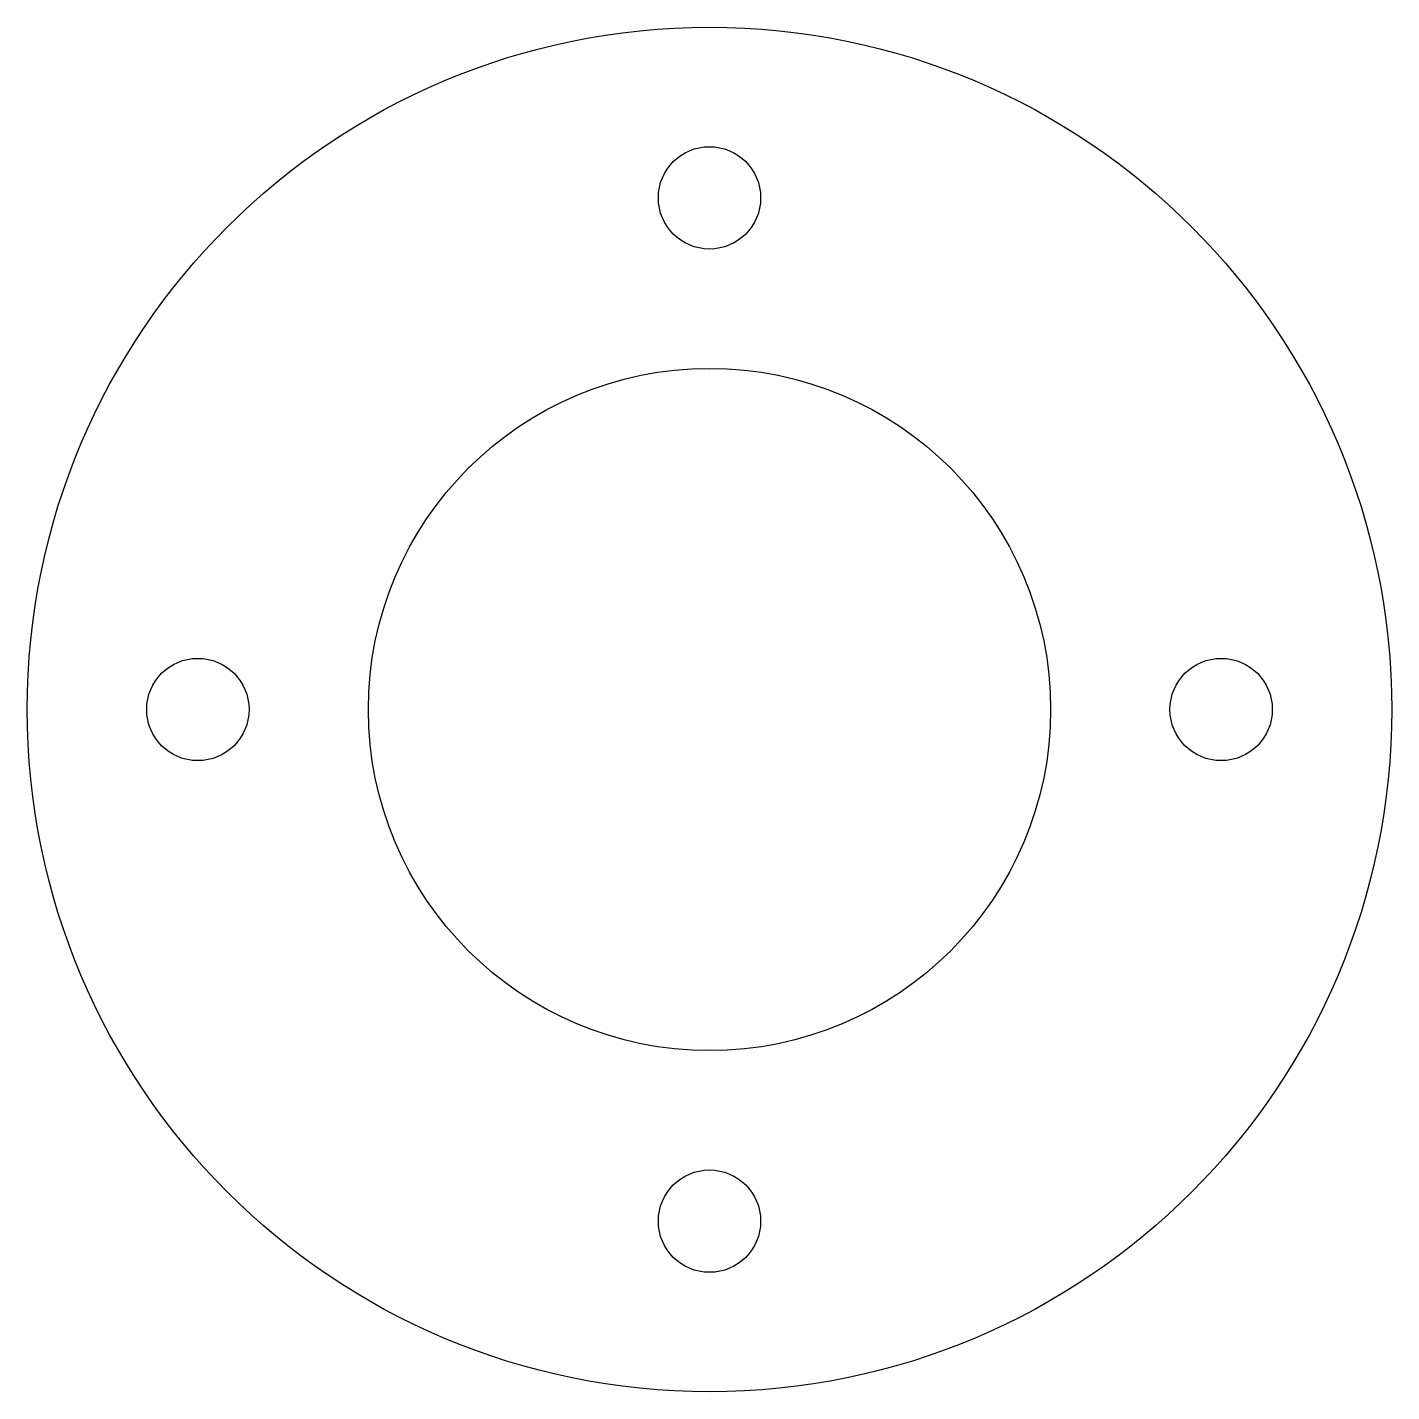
# Model space of a CAD drawing. Header units: millimetres. Extents: x -40 to 40, y -40 to 40.
import ezdxf

# ---------------------------------------------------------------- set-up
doc = ezdxf.new("R2010")
doc.units = ezdxf.units.MM

msp = doc.modelspace()

# ---------------------------------------------------------------- linework, layer by layer
for centre, radius in [((0, 0), 40), ((0, 30), 3), ((0, 0), 20), ((-30, 0), 3), ((30, 0), 3), ((0, -30), 3)]:
    msp.add_circle(centre, radius)

doc.saveas('drawing.dxf')
